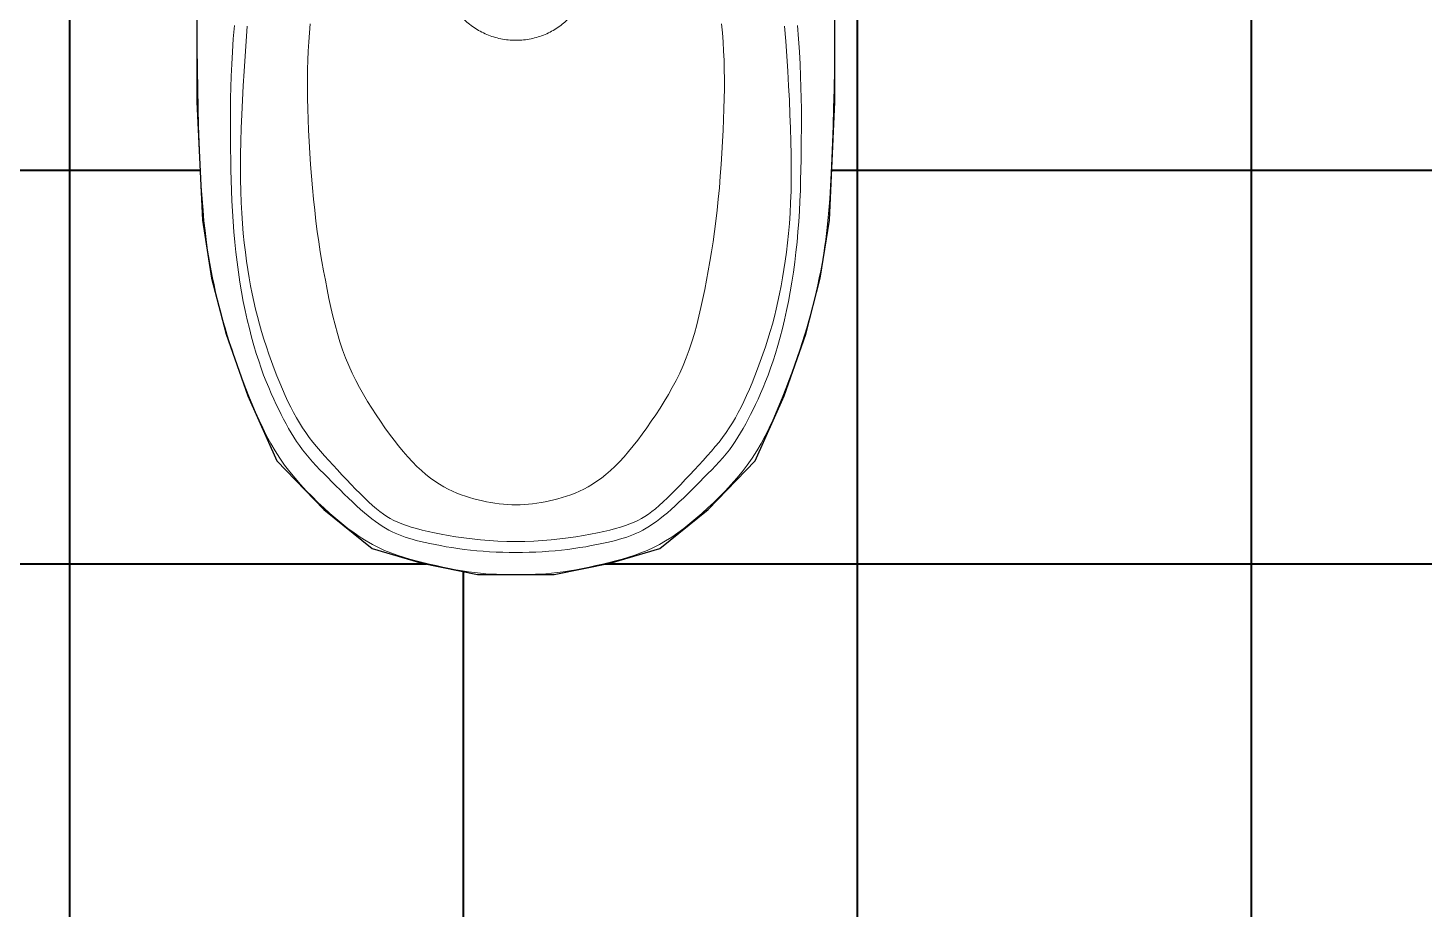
# Model space of a CAD drawing. Header units: millimetres. Extents: x -529782 to -142003, y -492574 to -273331.
# Drawn here: x -437145 to -436436, y -287838 to -287390 of the extents above; entities that cross this region are included whole.
import ezdxf

# ---------------------------------------------------------------- set-up
doc = ezdxf.new("R2010")
doc.units = ezdxf.units.MM
doc.header["$LTSCALE"] = 500
doc.header["$MEASUREMENT"] = 0
doc.linetypes.add('DASHED', pattern=[0.75, 0.5, -0.25])
doc.layers.add('CA.noi that 15', color=15, linetype='CONTINUOUS', lineweight=9)
doc.layers.add('RAT MANH', color=250, linetype='CONTINUOUS', lineweight=40)
doc.layers.add('NTHT', color=5, linetype='CONTINUOUS')

# ---------------------------------------------------------------- blocks, each defined once
blk = doc.blocks.new('XB')
at = {"layer": 'CA.noi that 15'}
for points in [[(-179.8122778121924, -416.0104711539857), (-179.760742083376, -428.0791040274685), (-179.6458405141771, -439.8653471195244), (-179.4746292719069, -451.1785873041474), (-179.2533546610703, -461.8626614537495), (-178.98502353494, -471.8992064344154), (-178.6718328839806, -481.3043091106485), (-178.315979698657, -490.0940563469517), (-177.9196609694341, -498.284535007828), (-177.4850736867775, -505.8918319577806), (-177.0144148411509, -512.9320340613126), (-176.50988142302, -519.4212281829268), (-175.9729947203023, -525.3836363402806), (-175.4025732107275, -530.8760211636481), (-174.7967596694789, -535.9632804364571), (-174.1536968717392, -540.7103119421361), (-173.471527592691, -545.1820134641127), (-172.7483946075167, -549.4432827858154), (-171.9824406913999, -553.5590176906721), (-171.1718086195233, -557.5941159621113), (-170.3145924191049, -561.6039833121226), (-169.4086911255076, -565.6060571669443), (-168.4519550261293, -569.608282881376), (-167.4422344083678, -573.6186058102182), (-166.3773795596212, -577.6449713082707), (-165.2552407672879, -581.6953247303331), (-164.0736683187656, -585.7776114312057), (-162.8305125014526, -589.8997767656886), (-161.5239818839364, -594.0681097527197), (-160.1537181595618, -598.2822740677902), (-158.7197213028621, -602.5402770505295), (-157.2219912883729, -606.8401260405665), (-155.6605280906274, -611.1798283775308), (-154.0353316841597, -615.5573914010517), (-152.3464020435044, -619.9708224507583), (-150.5937391431949, -624.4181288662801), (-148.7753513010953, -628.8939968720954), (-146.8812802083817, -633.3798282320818), (-144.8995758995607, -637.8537035949657), (-142.8182884091379, -642.2937036094736), (-140.6254677716192, -646.6779089243321), (-138.3091640215112, -650.984400188268), (-135.8574271933189, -655.1912580500075), (-133.2583073215487, -659.2765631582772), (-130.5048978783552, -663.223239712564), (-127.6104660864867, -667.0335861153935), (-124.5933226063403, -670.7147443200515), (-121.4717780983128, -674.2738562798238), (-118.2641432228015, -677.7180639479961), (-114.9887286402031, -681.0545092778541), (-111.6638450109144, -684.2903342226839), (-108.3078029953335, -687.4326807357709), (-104.9359131091373, -690.4847781852043), (-101.5514852891311, -693.434205598287), (-98.15482932739951, -696.2646294171252), (-94.74625501602941, -698.959716083825), (-91.32607214710515, -701.5031320404926), (-87.89459051271297, -703.878543729234), (-84.45211990493863, -706.0696175921555), (-80.9989701158679, -708.0600200713632), (-77.53448409257226, -709.8401268272021), (-74.05413740207132, -711.4271503929733), (-70.55243876637178, -712.8450125202169), (-67.02389690747941, -714.1176349604723), (-63.46302054740045, -715.2689394652796), (-59.86431840814066, -716.3228477861787), (-56.22229921170629, -717.3032816747093), (-52.53147168010355, -718.2341628824117), (-48.7915933020272, -719.1338467552746), (-45.02341663292509, -719.998423017083), (-41.25294299493362, -720.8184149860715), (-37.50617371018961, -721.5843459804744), (-33.809110100829, -722.2867393185259), (-30.18775348898907, -722.9161183184601), (-26.66810519680575, -723.4630062985116), (-23.27616654641542, -723.9179265769146), (-20.03040299451732, -724.2750953435188), (-16.91913653605752, -724.5435002746356), (-13.92315330054498, -724.7358219181917), (-11.02323941748864, -724.8647408221141), (-8.200181016396982, -724.9429375343291), (-5.434764226779407, -724.9830926027639), (-2.707775178143947, -724.9978865753451), (0, -724.9999999999998), (2.707775178144402, -724.9978865753453), (5.434764226779407, -724.9830926027639), (8.200181016397437, -724.9429375343293), (11.02323941748909, -724.8647408221141), (13.92315330054544, -724.735821918192), (16.91913653605798, -724.5435002746358), (20.03040299451732, -724.2750953435191), (23.27616654641542, -723.9179265769146), (26.66810519680575, -723.4630062985118), (30.18775348898862, -722.9161183184601), (33.809110100829, -722.2867393185259), (37.50617371018916, -721.5843459804744), (41.25294299493316, -720.8184149860717), (45.02341663292418, -719.9984230170833), (48.79159330202629, -719.1338467552746), (52.53147168010264, -718.2341628824117), (56.22229921170538, -717.3032816747095), (59.8643184081393, -716.3228477861787), (63.46302054739908, -715.2689394652796), (67.02389690747805, -714.1176349604723), (70.55243876637087, -712.8450125202169), (74.05413740207041, -711.4271503929735), (77.53448409257089, -709.8401268272023), (80.99897011586654, -708.0600200713632), (84.45211990493772, -706.0696175921555), (87.89459051271206, -703.878543729234), (91.32607214710424, -701.5031320404926), (94.7462550160285, -698.959716083825), (98.15482932739906, -696.2646294171252), (101.5514852891301, -693.434205598287), (104.9359131091369, -690.4847781852043), (108.3078029953326, -687.4326807357709), (111.6638450109144, -684.2903342226839), (114.9887286402027, -681.0545092778541), (118.2641432228011, -677.7180639479961), (121.4717780983124, -674.2738562798238), (124.5933226063398, -670.7147443200515), (127.6104660864862, -667.0335861153935), (130.5048978783548, -663.223239712564), (133.2583073215483, -659.2765631582772), (135.8574271933185, -655.1912580500073), (138.3091640215102, -650.9844001882677), (140.6254677716188, -646.6779089243321), (142.818288409137, -642.2937036094734), (144.8995758995597, -637.8537035949655), (146.8812802083812, -633.3798282320818), (148.7753513010944, -628.8939968720954), (150.5937391431944, -624.4181288662801), (152.3464020435035, -619.9708224507583), (154.0353316841588, -615.5573914010517), (155.6605280906265, -611.1798283775311), (157.221991288372, -606.8401260405667), (158.7197213028617, -602.5402770505295), (160.1537181595609, -598.2822740677905), (161.5239818839359, -594.0681097527199), (162.8305125014522, -589.8997767656886), (164.0736683187652, -585.7776114312057), (165.2552407672874, -581.6953247303331), (166.3773795596207, -577.6449713082707), (167.4422344083673, -573.6186058102182), (168.4519550261289, -569.608282881376), (169.4086911255076, -565.6060571669443), (170.3145924191049, -561.6039833121226), (171.1718086195233, -557.5941159621113), (171.9824406914004, -553.5590176906721), (172.7483946075172, -549.4432827858154), (173.471527592691, -545.1820134641127), (174.1536968717392, -540.7103119421361), (174.7967596694793, -535.9632804364571), (175.402573210728, -530.8760211636481), (175.9729947203023, -525.3836363402806), (176.50988142302, -519.4212281829268), (177.0144148411509, -512.9320340613126), (177.4850736867775, -505.8918319577806), (177.9196609694341, -498.284535007828), (178.315979698657, -490.0940563469517), (178.6718328839806, -481.3043091106485), (178.98502353494, -471.8992064344154), (179.2533546610703, -461.8626614537495), (179.4746292719069, -451.1785873041474), (179.6458405141771, -439.8653471195246), (179.7607420833765, -428.0791040274687), (179.8122778121929, -416.0104711539857)], [(151.5798842161084, -415.5769590086052), (152.2162909421872, -424.0083913262083), (152.8061749187514, -432.4720479810617), (153.3459574805961, -440.8998998787536), (153.832059962519, -449.2239179248729), (154.2606054772145, -457.3853225913444), (154.6265242489771, -465.3623326154354), (154.9244482800013, -473.1424163007489), (155.1490095724812, -480.7130419508883), (155.2948401286108, -488.0616778694566), (155.3565719505837, -495.1757923600574), (155.3288370405944, -502.0428537262935), (155.2062674008371, -508.6503302717686), (154.9855825903301, -514.9901659063567), (154.6718523953896, -521.0722069650171), (154.2722341591571, -526.9107753889805), (153.7938852247726, -532.5201931194774), (153.2439629353771, -537.914782097738), (152.6296246341121, -543.1088642649929), (151.9580276641182, -548.1167615624724), (151.2363293685357, -552.9527959314073), (150.4695995294369, -557.6327811720967), (149.6545576846192, -562.1784985211145), (148.7858358108101, -566.6132210741032), (147.8580658847386, -570.9602219267051), (146.8658798831325, -575.2427741745635), (145.8039097827195, -579.4841509133203), (144.6667875602288, -583.7076252386182), (143.4491451923882, -587.9364702461), (142.14859688754, -592.185604584583), (140.7746857804827, -596.4365291155821), (139.3399372376289, -600.6623902537879), (137.8568766253911, -604.83633441389), (136.3380293101818, -608.9315080105785), (134.7959206584142, -612.9210574585436), (133.243076036501, -616.7781291724755), (131.6920208108536, -620.4758695670637), (130.150807003648, -623.9948843843138), (128.609593260107, -627.3456166754909), (127.0540648812162, -630.5459688191759), (125.4699071679606, -633.6138431939492), (123.8428054213259, -636.5671421783916), (122.1584449422976, -639.4237681510833), (120.4025110318607, -642.2016234906055), (118.5606889910014, -644.918610575538), (116.6219445722963, -647.5914382995322), (114.5883653346928, -650.2320416165198), (112.4653192887295, -652.8511619955034), (110.2581744449449, -655.4595409054846), (107.9722988138783, -658.0679198154658), (105.6130604060686, -660.6870401944491), (103.1858272320546, -663.3276435114367), (100.6959673023744, -666.0004712354312), (98.15212907703835, -668.7088054935864), (95.57608281393459, -671.4260910456667), (92.99287922042322, -674.1183133095876), (90.42756900386348, -676.7514577032659), (87.90520287161416, -679.2915096446177), (85.45083153103542, -681.7044545515587), (83.08950568948603, -683.9562778420052), (80.84627605432615, -686.0129649338735), (78.7347718262854, -687.8504008157729), (76.7229361795803, -689.4840687590852), (74.76729078179687, -690.9393516058847), (72.82435730052293, -692.2416321982466), (70.85065740334448, -693.4162933782457), (68.80271275784935, -694.4887179879563), (66.63704503162353, -695.4842888694538), (64.31017589225439, -696.4283888648126), (61.78537111185005, -697.3421134037944), (59.05287288060526, -698.2294082669064), (56.10966749323416, -699.0899318223428), (52.95274124445314, -699.923342438298), (49.5790804289777, -700.7292984829662), (45.98567134152245, -701.5074583245412), (42.16950027680332, -702.2574803312175), (38.12755352953536, -702.979022871189), (33.86208612422843, -703.6693188547154), (29.3964280045675, -704.3158993603165), (24.75917784403191, -704.903870008578), (19.97893431610009, -705.4183364200853), (15.0842960942523, -705.8444042154238), (10.10386185196649, -706.1671790151788), (5.066230262722911, -706.371766439936), (0, -706.4432721102805), (-5.066230262722911, -706.3717664399362), (-10.10386185196694, -706.167179015179), (-15.0842960942523, -705.844404215424), (-19.97893431610055, -705.4183364200856), (-24.75917784403191, -704.9038700085782), (-29.3964280045675, -704.3158993603167), (-33.86208612422888, -703.6693188547156), (-38.12755352953536, -702.979022871189), (-42.16950027680332, -702.2574803312175), (-45.98567134152245, -701.5074583245412), (-49.5790804289777, -700.729298482966), (-52.95274124445359, -699.923342438298), (-56.10966749323461, -699.0899318223428), (-59.05287288060572, -698.2294082669064), (-61.78537111185051, -697.3421134037942), (-64.3101758922553, -696.4283888648126), (-66.63704503162444, -695.4842888694538), (-68.80271275785026, -694.4887179879563), (-70.8506574033454, -693.4162933782457), (-72.82435730052384, -692.2416321982466), (-74.76729078179778, -690.9393516058847), (-76.72293617958121, -689.4840687590852), (-78.73477182628676, -687.8504008157729), (-80.84627605432661, -686.0129649338735), (-83.08950568948694, -683.9562778420052), (-85.45083153103633, -681.7044545515585), (-87.90520287161507, -679.2915096446175), (-90.42756900386439, -676.7514577032659), (-92.99287922042413, -674.1183133095876), (-95.5760828139355, -671.4260910456665), (-98.15212907703881, -668.7088054935864), (-100.6959673023753, -666.0004712354312), (-103.1858272320546, -663.3276435114369), (-105.6130604060691, -660.6870401944493), (-107.9722988138788, -658.0679198154658), (-110.2581744449449, -655.4595409054846), (-112.4653192887295, -652.8511619955034), (-114.5883653346928, -650.2320416165201), (-116.6219445722963, -647.5914382995325), (-118.5606889910014, -644.918610575538), (-120.4025110318612, -642.2016234906052), (-122.1584449422976, -639.4237681510833), (-123.8428054213264, -636.5671421783916), (-125.4699071679611, -633.6138431939492), (-127.0540648812166, -630.5459688191759), (-128.6095932601074, -627.3456166754909), (-130.1508070036484, -623.9948843843138), (-131.6920208108545, -620.4758695670637), (-133.2430760365014, -616.7781291724755), (-134.7959206584151, -612.9210574585438), (-136.3380293101827, -608.9315080105787), (-137.8568766253916, -604.83633441389), (-139.3399372376293, -600.6623902537879), (-140.7746857804832, -596.4365291155823), (-142.1485968875409, -592.185604584583), (-143.4491451923891, -587.9364702461), (-144.6667875602297, -583.7076252386182), (-145.8039097827204, -579.4841509133203), (-146.8658798831329, -575.2427741745635), (-147.8580658847395, -570.9602219267051), (-148.785835810811, -566.6132210741032), (-149.6545576846197, -562.1784985211145), (-150.4695995294378, -557.6327811720967), (-151.2363293685362, -552.9527959314073), (-151.9580276641186, -548.1167615624722), (-152.629624634113, -543.1088642649927), (-153.243962935378, -537.9147820977378), (-153.793885224773, -532.5201931194772), (-154.2722341591575, -526.9107753889803), (-154.6718523953905, -521.0722069650169), (-154.9855825903305, -514.9901659063564), (-155.206267400838, -508.6503302717686), (-155.3288370405953, -502.0428537262937), (-155.3565719505846, -495.1757923600576), (-155.2948401286117, -488.0616778694568), (-155.1490095724821, -480.7130419508885), (-154.9244482800023, -473.1424163007491), (-154.6265242489781, -465.3623326154357), (-154.260605477215, -457.3853225913447), (-153.8320599625199, -449.2239179248729), (-153.3459574805975, -440.8998998787533), (-152.8061749187523, -432.4720479810615), (-152.2162909421882, -424.0083913262081), (-151.5798842161098, -415.5769590086052)], [(-158.8157308020782, -415.1580258479476), (-159.4202433655, -422.7894840374163), (-159.9248248710537, -430.1336711041865), (-160.32103043487, -437.11032013521), (-160.617304940818, -443.7461867836707), (-160.8263157147003, -450.0947823443112), (-160.96073008232, -456.2096181118736), (-161.033215369479, -462.1442053811002), (-161.056438901981, -467.9520554467333), (-161.0430680056279, -473.6866796035154), (-161.005770006223, -479.4015891461886), (-160.9536935258352, -485.1404380246559), (-160.8819123715971, -490.9074508094643), (-160.7819816469068, -496.6969947263208), (-160.6454564551632, -502.5034370009332), (-160.4638918997648, -508.3211448590089), (-160.2288430841099, -514.144485526255), (-159.9318651115977, -519.9678262283796), (-159.5645130856265, -525.7855341910897), (-159.1197495944834, -531.5908031490817), (-158.5961671660125, -537.3721328730078), (-157.993765812947, -543.116849642508), (-157.3125455480199, -548.8122797372234), (-156.5525063839636, -554.4457494367946), (-155.7136483335112, -560.0045850208619), (-154.7959714093963, -565.4761127690665), (-153.7994756243502, -570.8476589610489), (-152.7255684696306, -576.1063151753406), (-151.581287350582, -581.2382341860389), (-150.3750771510731, -586.229334066132), (-149.1153827549729, -591.0655328886078), (-147.8106490461491, -595.7327487264549), (-146.4693209084712, -600.2168996526614), (-145.099843225807, -604.5039037402153), (-143.7106608820254, -608.5796790621046), (-142.3092804377352, -612.4355417615955), (-140.8994551605083, -616.0844002630622), (-139.4839999946566, -619.5445610611566), (-138.0657298844931, -622.8343306505305), (-136.647459774329, -625.9720155258358), (-135.2320046084774, -628.9759221817246), (-133.8221793312505, -631.8643571128487), (-132.4207988869603, -634.65562681386), (-131.0278632628738, -637.3659254926833), (-129.6321126180778, -640.0029982103385), (-128.219472154613, -642.5724777411176), (-126.7758670745202, -645.0799968593135), (-125.287222579841, -647.5311883392185), (-123.7394638726169, -649.9316849551251), (-122.1185161548879, -652.287119481326), (-120.4103046286959, -654.6031246921139), (-118.6045077785084, -656.8858027581853), (-116.7058172184998, -659.1431334358554), (-114.7226778452723, -661.3835658778432), (-112.6635345554268, -663.6155492368684), (-110.5368322455652, -665.8475326656499), (-108.3510158122886, -668.0879653169068), (-106.1145301521983, -670.3452963433588), (-103.8358201618958, -672.6279748977247), (-101.524034474061, -674.9392867577426), (-99.19113666568501, -677.2618642012237), (-96.84979404983869, -679.573176130998), (-94.51267393959051, -681.8506914498951), (-92.1924436480117, -684.0718790607452), (-89.90177048817122, -686.2142078663778), (-87.65332177313894, -688.255146769623), (-85.45976481598518, -690.1721646733104), (-83.33071738979743, -691.9476591628625), (-81.26359910773408, -693.5837425540708), (-79.25278004297252, -695.0874558453195), (-77.29263026868921, -696.4658400349924), (-75.37751985806017, -697.725936121474), (-73.50181888426323, -698.8747851031483), (-71.65989742047441, -699.9194279783992), (-69.84612553987017, -700.8669057456109), (-68.05131443314622, -701.7252539022481), (-66.25203976107105, -702.5064859420986), (-64.4213183019333, -703.2236098580311), (-62.53216683401934, -703.8896336429139), (-60.5576021356178, -704.5175652896155), (-58.47064098501596, -705.1204127910046), (-56.2443001605011, -705.7111841399494), (-53.85159644036139, -706.3028873293185), (-51.2728408186108, -706.9049700800333), (-48.51752115217323, -707.5126390252271), (-45.60241951369881, -708.1175405260851), (-42.5443179758372, -708.7113209437937), (-39.35999861123992, -709.2856266395383), (-36.06624349255617, -709.8321039745049), (-32.67983469243654, -710.3423993098793), (-29.21755428353163, -710.8081590068475), (-25.69461835838592, -711.22233006893), (-22.1199790891219, -711.5830620689878), (-18.50102266775639, -711.8898052222169), (-14.84513528630623, -712.1420097438136), (-11.15970313678918, -712.3391258489735), (-7.452112411220696, -712.4806037528926), (-3.729749301618995, -712.5658936707671), (0, -712.5944458177928), (3.729749301618995, -712.5658936707671), (7.452112411220696, -712.4806037528926), (11.15970313678872, -712.3391258489735), (14.84513528630623, -712.1420097438136), (18.50102266775593, -711.8898052222169), (22.11997908912144, -711.5830620689878), (25.69461835838547, -711.22233006893), (29.21755428353072, -710.8081590068475), (32.67983469243563, -710.3423993098795), (36.06624349255526, -709.8321039745051), (39.35999861123901, -709.2856266395386), (42.54431797583675, -708.7113209437939), (45.6024195136979, -708.1175405260853), (48.51752115217278, -707.5126390252271), (51.27284081861035, -706.9049700800335), (53.85159644036094, -706.3028873293185), (56.24430016050064, -705.7111841399492), (58.47064098501551, -705.1204127910044), (60.55760213561734, -704.5175652896155), (62.53216683401934, -703.8896336429139), (64.42131830193284, -703.2236098580311), (66.25203976107059, -702.5064859420986), (68.05131443314576, -701.7252539022481), (69.84612553986926, -700.8669057456109), (71.6598974204735, -699.9194279783992), (73.50181888426232, -698.8747851031483), (75.37751985805971, -697.7259361214742), (77.2926302686883, -696.4658400349927), (79.25278004297161, -695.0874558453195), (81.26359910773363, -693.5837425540708), (83.33071738979652, -691.9476591628625), (85.45976481598473, -690.1721646733104), (87.65332177313849, -688.2551467696228), (89.90177048817031, -686.2142078663778), (92.1924436480108, -684.071879060745), (94.51267393959006, -681.8506914498951), (96.84979404983778, -679.5731761309978), (99.19113666568455, -677.2618642012237), (101.52403447406, -674.9392867577424), (103.8358201618953, -672.6279748977247), (106.1145301521974, -670.3452963433585), (108.3510158122876, -668.0879653169065), (110.5368322455643, -665.8475326656496), (112.6635345554259, -663.6155492368682), (114.7226778452714, -661.3835658778432), (116.7058172184989, -659.1431334358554), (118.604507778507, -656.8858027581853), (120.4103046286946, -654.6031246921139), (122.1185161548865, -652.287119481326), (123.7394638726155, -649.9316849551253), (125.2872225798401, -647.5311883392185), (126.7758670745193, -645.0799968593135), (128.2194721546116, -642.5724777411178), (129.6321126180765, -640.0029982103385), (131.0278632628729, -637.3659254926836), (132.4207988869589, -634.65562681386), (133.8221793312491, -631.8643571128487), (135.2320046084765, -628.9759221817249), (136.6474597743281, -625.972015525836), (138.0657298844917, -622.8343306505305), (139.4839999946557, -619.5445610611566), (140.8994551605074, -616.0844002630622), (142.3092804377343, -612.4355417615957), (143.710660882025, -608.5796790621046), (145.0998432258066, -604.503903740215), (146.4693209084708, -600.2168996526611), (147.8106490461491, -595.7327487264547), (149.1153827549724, -591.0655328886075), (150.3750771510731, -586.2293340661317), (151.5812873505815, -581.2382341860387), (152.7255684696302, -576.1063151753403), (153.7994756243497, -570.8476589610489), (154.795971409395, -565.4761127690665), (155.7136483335103, -560.0045850208621), (156.5525063839623, -554.4457494367946), (157.3125455480185, -548.8122797372234), (157.9937658129456, -543.1168496425082), (158.5961671660111, -537.3721328730078), (159.1197495944821, -531.5908031490819), (159.5645130856251, -525.7855341910897), (159.9318651115968, -519.9678262283794), (160.228843084109, -514.1444855262548), (160.4638918997639, -508.3211448590087), (160.6454564551623, -502.503437000933), (160.7819816469059, -496.6969947263206), (160.8819123715962, -490.9074508094641), (160.9536935258348, -485.1404380246556), (161.0057700062225, -479.4015891461886), (161.043068005627, -473.6866796035156), (161.0564389019801, -467.9520554467335), (161.0332153694781, -462.1442053811004), (160.9607300823191, -456.2096181118739), (160.8263157146998, -450.0947823443114), (160.6173049408171, -443.746186783671), (160.3210304348695, -437.11032013521), (159.9248248710533, -430.1336711041865), (159.4202433654996, -422.7894840374161), (158.8157308020777, -415.1580258479471)]]:
    blk.add_lwpolyline(points, dxfattribs=at)
at = {"layer": 'CA.noi that 15', "linetype": 'DASHED'}
blk.add_lwpolyline([(116.0222160216481, -414.1805754324973), (116.4946003888185, -419.3218457520989), (116.8810966892306, -424.475647750658), (117.1823013692074, -429.6363123340673), (117.401196660363, -434.8256207476202), (117.5413612406337, -440.0722168214606), (117.6063737879572, -445.4047443857319), (117.5998129802697, -450.8518472705778), (117.525257495508, -456.4421693061422), (117.3862860116096, -462.2043543225686), (117.186477206511, -468.1670461500007), (116.928813307582, -474.3451634488817), (116.613890739924, -480.6987242008529), (116.2417094780708, -487.1740212178554), (115.8122694965568, -493.7173473118303), (115.3255707699163, -500.2749952947181), (114.781613272683, -506.7932579784601), (114.1803969793918, -513.2184281749974), (113.5219218645761, -519.4967986962708), (112.8067843554595, -525.5865972878073), (112.037966690023, -531.4937914294799), (111.2190475589359, -537.2362835347469), (110.3536056528678, -542.8319760170673), (109.4452196624893, -548.2987712898998), (108.4974682784696, -553.6545717667032), (107.5139301914787, -558.9172798609363), (106.4981840921864, -564.1047979860577), (105.4508264417705, -569.2305529492553), (104.3605247834412, -574.2900691326315), (103.2129644309171, -579.2743953120182), (101.9938306979161, -584.1745802632465), (100.6888088981573, -588.981672762148), (99.28358434535812, -593.6867215845546), (97.76384235323712, -598.2807755062975), (96.11526823551321, -602.7548833032081), (94.3280206458976, -607.1033758637402), (92.41015159807694, -611.3337125268347), (90.37418644573063, -615.4566347440546), (88.23265054253852, -619.4828839669633), (85.99806924218001, -623.4232016471235), (83.68296789833494, -627.2883292360987), (81.29987186468315, -631.0890081854518), (78.86130649490406, -634.8359799467455), (76.37890247213227, -638.5346152486686), (73.86071179732107, -642.1688019284086), (71.31389180087854, -645.7170571002785), (68.74559981321181, -649.1578978785913), (66.16299316472941, -652.4698413776598), (63.57322918583941, -655.6314047117969), (60.98346520694895, -658.6211049953158), (58.40085855846701, -661.4174593425289), (55.83137368239932, -664.0040572164858), (53.2762034671473, -666.3847774751796), (50.73534791271095, -668.5685713253397), (48.20880701909073, -670.5643899736951), (45.69658078628572, -672.3811846269759), (43.1986692142973, -674.0279064919109), (40.71507230312409, -675.5135067752299), (38.24579005276655, -676.8469366836619), (35.79064948855012, -678.0377441693079), (33.34878573709739, -679.0978641657541), (30.9191609503564, -680.0398283519582), (28.50073728027473, -680.8761684068779), (26.09247687880134, -681.619416009471), (23.69334189788333, -682.282102838695), (21.3022944894692, -682.8767605735077), (18.918296805507, -683.4159208928668), (16.54035872519444, -683.90913174306), (14.16768103673166, -684.3540061396952), (11.79951225556852, -684.7451733657103), (9.43510089715528, -685.0772627040437), (7.073695476941339, -685.3449034376331), (4.714544510377891, -685.5427248494166), (2.356896512913863, -685.6653562223321), (0, -685.7074268393178), (-2.356896512913863, -685.6653562223321), (-4.714544510377891, -685.5427248494166), (-7.073695476941339, -685.3449034376331), (-9.435100897154825, -685.0772627040437), (-11.79951225556852, -684.7451733657103), (-14.16768103673166, -684.354006139695), (-16.54035872519444, -683.9091317430598), (-18.918296805507, -683.4159208928668), (-21.30229448946966, -682.8767605735077), (-23.69334189788378, -682.282102838695), (-26.09247687880179, -681.619416009471), (-28.50073728027564, -680.8761684068779), (-30.91916095035685, -680.0398283519582), (-33.34878573709784, -679.0978641657541), (-35.79064948855103, -678.0377441693079), (-38.24579005276746, -676.8469366836619), (-40.71507230312454, -675.5135067752299), (-43.1986692142973, -674.0279064919112), (-45.69658078628618, -672.3811846269762), (-48.20880701909073, -670.5643899736954), (-50.7353479127114, -668.5685713253397), (-53.2762034671473, -666.3847774751798), (-55.83137368239932, -664.004057216486), (-58.40085855846746, -661.4174593425289), (-60.98346520694986, -658.6211049953156), (-63.57322918584032, -655.6314047117969), (-66.16299316473032, -652.4698413776596), (-68.74559981321272, -649.1578978785913), (-71.31389180087945, -645.7170571002785), (-73.86071179732198, -642.1688019284086), (-76.37890247213318, -638.5346152486686), (-78.86130649490451, -634.8359799467455), (-81.29987186468361, -631.0890081854516), (-83.68296789833539, -627.2883292360987), (-85.99806924218001, -623.4232016471235), (-88.23265054253852, -619.4828839669631), (-90.37418644573063, -615.4566347440546), (-92.41015159807694, -611.3337125268345), (-94.3280206458976, -607.10337586374), (-96.11526823551321, -602.7548833032081), (-97.76384235323712, -598.2807755062975), (-99.28358434535812, -593.6867215845548), (-100.6888088981573, -588.9816727621483), (-101.9938306979161, -584.1745802632465), (-103.2129644309171, -579.2743953120182), (-104.3605247834412, -574.2900691326317), (-105.4508264417705, -569.2305529492553), (-106.4981840921864, -564.1047979860577), (-107.5139301914787, -558.9172798609361), (-108.49746827847, -553.6545717667032), (-109.4452196624898, -548.2987712898996), (-110.3536056528683, -542.8319760170673), (-111.2190475589364, -537.2362835347467), (-112.0379666900235, -531.4937914294799), (-112.8067843554604, -525.5865972878073), (-113.5219218645766, -519.4967986962708), (-114.1803969793923, -513.2184281749974), (-114.7816132726839, -506.7932579784601), (-115.3255707699168, -500.2749952947181), (-115.8122694965573, -493.7173473118303), (-116.2417094780712, -487.1740212178554), (-116.613890739924, -480.6987242008529), (-116.9288133075825, -474.3451634488817), (-117.1864772065114, -468.1670461500007), (-117.3862860116101, -462.2043543225686), (-117.5252574955084, -456.4421693061424), (-117.5998129802701, -450.851847270578), (-117.6063737879576, -445.4047443857321), (-117.5413612406342, -440.0722168214606), (-117.4011966603634, -434.8256207476204), (-117.1823013692078, -429.6363123340675), (-116.8810966892306, -424.475647750658), (-116.4946003888181, -419.3218457520989), (-116.0222160216476, -414.1805754324978)], dxfattribs=at)
blk.add_lwpolyline([(0, -423.546924966513, 1), (0, -339.0331935869726, 1)], format="xyb", close=True, dxfattribs=at)

msp = doc.modelspace()

# ---------------------------------------------------------------- hatches: boundary and pattern name
at = {"layer": 'RAT MANH'}
h = msp.add_hatch(dxfattribs=at)
h.set_pattern_fill('_USER', color=256, scale=200, angle=270, style=0, double=1, pattern_type=0)
h.set_pattern_definition([(270, (-145523.5924993914, 30737.63610605383), (200, -3.673940397442059e-14), []), (0, (-145523.5924993914, 30737.63610605383), (0, 200), [])])
h.paths.add_polyline_path([(-436428.281495709, -287787.5207308839), (-436428.281495709, -287367.5207308843), (-435843.5340209616, -287367.5207308843), (-436038.865719617, -286980.7639675467), (-436195.2967882006, -287059.7695577404), (-436068.281495709, -286922.5207308843), (-436068.281495709, -286849.4210416503), (-436097.6972718011, -286864.277494222), (-436318.281495709, -286427.5207308844), (-437368.2814957089, -286427.5207308845), (-437368.2814957089, -289027.5207308844), (-437118.4795062902, -289027.5207308844, -0.007159515531317983), (-437161.6795063373, -288844.3799355431, -0.09511499019545783), (-437160.5801728148, -288778.5446646145, -0.06579158468115663), (-437145.4172586573, -288735.3709708754, -0.2300763948304888), (-436915.9795062902, -288631.5207308843, -0.230076394830489), (-436686.5417539231, -288735.3709708754, -0.06757322257719921), (-436671.1292778981, -288779.7582760552, -0.09332549331439043), (-436670.2795062839, -288844.3799357758, -0.007159515522987384), (-436713.479506285, -289027.5207308845), (-436428.281495709, -289027.5207308845), (-436428.281495709, -288697.5207308845), (-436428.281495709, -288647.5207308845), (-436428.281495709, -287837.5207308839)])
h.paths.add_polyline_path([(-436799.3042349222, -287634.6309906757), (-436823.9059765458, -287654.450013324), (-436849.104994988, -287661.7695513356), (-436877.4316711483, -287667.6127478203), (-436896.9045957865, -287667.6127478203), (-436916.3775204246, -287667.6127478204), (-436944.7041965849, -287661.7695513357), (-436969.9032150271, -287654.4500133241), (-436994.5049566506, -287634.6309906758), (-437018.366669263, -287609.8389868683), (-437033.0508005522, -287576.7829898281), (-437044.0638946193, -287545.5634366211), (-437051.4059631978, -287517.0985451463), (-437056.0675938549, -287487.7270959123), (-437058.9045957865, -287427.5441903143), (-437058.9045957867, -287329.1370011918), (-437052.8161119572, -287280.3400570055), (-437047.9388803105, -287249.4353195278), (-437045.5002644867, -287235.6127478203), (-437084.9104883213, -287235.6127478204), (-437110.4678716813, -287219.7679952605), (-437123.2465574936, -287200.5902722446), (-437129.6359062674, -287172.8891158843), (-437133.1545957867, -287125.3627478202), (-437129.6359062674, -287077.8363797562), (-437123.2465574937, -287050.1352233961), (-437110.4678716811, -287030.9575003802), (-437084.9104883211, -287015.1127478203), (-436896.9045957865, -287015.1127478203), (-436708.898703252, -287015.1127478203), (-436683.3413198922, -287030.9575003804), (-436670.5626340796, -287050.1352233961), (-436664.1732853057, -287077.8363797565), (-436660.6545957867, -287125.3627478204), (-436664.1732853057, -287172.8891158841), (-436670.5626340795, -287200.5902722445), (-436683.3413198921, -287219.7679952605), (-436708.898703252, -287235.6127478203), (-436748.3089270864, -287235.6127478203), (-436745.8703112626, -287249.4353195282), (-436740.9930796162, -287280.3400570045), (-436734.9045957867, -287329.1370011917), (-436734.9045957865, -287427.5441903154), (-436737.7415977182, -287487.7270959124), (-436742.4032283755, -287517.0985451465), (-436749.7452969538, -287545.5634366202), (-436760.7583910206, -287576.7829898279), (-436775.4425223099, -287609.8389868683)], flags=16)
h.paths.add_polyline_path([(-436904.7955715407, -287667.5812577255), (-436912.3353476397, -287667.2460685751), (-436919.2848115686, -287666.4813389759), (-436925.5984205603, -287665.500321391), (-436932.2612672141, -287664.2344683796), (-436939.0595909327, -287662.7559881171), (-436946.1532881895, -287661.0494927788), (-436952.6055346465, -287659.3125439208), (-436958.9481770151, -287657.2618372987), (-436965.2162680583, -287654.7238436491), (-436971.3258469678, -287651.5846470649), (-436977.4912203575, -287647.6604919941), (-436983.6346149952, -287643.0919620228), (-436989.728903044, -287638.0136090043), (-436996.0188481069, -287632.3202068073), (-437002.0106169787, -287626.4889304861), (-437007.7632988568, -287620.3119708856), (-437013.1821695958, -287613.7005118646), (-437018.0300274512, -287606.751699009), (-437022.4134023916, -287599.230404262), (-437026.3426191257, -287591.374543827), (-437029.8762005992, -287583.397166462), (-437033.2260349799, -287575.1517216849), (-437036.2910139249, -287567.1424636813), (-437039.102328507, -287559.3291072883), (-437041.6841841427, -287551.6627383247), (-437044.0401653627, -287544.1462560387), (-437046.1657675783, -287536.8023833346), (-437048.0806192217, -287529.5620607685), (-437049.8010287036, -287522.3652307661), (-437051.3741900283, -287515.0063308376), (-437052.7429063857, -287507.6517451822), (-437053.961941737, -287499.6608220974), (-437055.0468843424, -287490.5501239187), (-437056.0105751774, -287479.8478322267), (-437056.641162088, -287470.4153965326), (-437057.0322906421, -287463.5688292788), (-437057.3889774986, -287456.1973984816), (-437057.7092453652, -287448.2866259766), (-437057.9911169513, -287439.8220335643), (-437058.2326149647, -287430.7891430957), (-437058.4317621145, -287421.1734763485), (-437058.5858522326, -287410.9915601859), (-437058.6892636448, -287400.3839413988), (-437058.7356458007, -287389.5221718298), (-437058.7186481496, -287378.5778032499), (-437058.6319201412, -287367.7223874948), (-437058.4691112247, -287357.127476379), (-437058.2238708495, -287346.9646217156), (-437057.8898484649, -287337.4053753129), (-437057.4633343418, -287328.5773420732), (-437056.9511820335, -287320.4323392028), (-437056.3628859172, -287312.8782370166), (-437055.7079403665, -287305.8229057981), (-437054.9958397573, -287299.1742158492), (-437054.2360784661, -287292.8400374768), (-437053.4381508663, -287286.7282409759), (-437052.2300372931, -287277.9859363615), (-437050.4704569234, -287266.0212228427), (-437048.6879360399, -287254.5558016713), (-437046.8717705295, -287243.5011644017), (-437046.4143458882, -287240.8702200318), (-437047.3260300807, -287246.2661516905), (-437048.2329198976, -287251.7862091474), (-437049.1326181305, -287257.416058459), (-437050.0227275856, -287263.1413657464), (-437050.9008510686, -287268.9477970996), (-437051.7645913819, -287274.8210186929), (-437052.611551332, -287280.7466966319), (-437053.4381508653, -287286.7282409742), (-437054.2360784659, -287292.8400374815), (-437054.9958397574, -287299.1742158512), (-437055.7079403668, -287305.8229057983), (-437056.3628859171, -287312.8782370157), (-437056.9511820336, -287320.4323392039), (-437057.4633343415, -287328.5773420726), (-437057.889848465, -287337.4053753153), (-437058.2238708495, -287346.9646217171), (-437058.4691112248, -287357.127476381), (-437058.6319201411, -287367.7223874883), (-437058.7186481497, -287378.5778032451), (-437058.7356458007, -287389.5221718288), (-437058.6892636447, -287400.3839414103), (-437058.5858522325, -287410.9915601932), (-437058.4317621146, -287421.1734763508), (-437058.2326149647, -287430.7891430884), (-437057.991116951, -287439.8220335671), (-437057.7092453652, -287448.2866259791), (-437057.388977499, -287456.1973984776), (-437057.0322906426, -287463.5688292786), (-437056.641162088, -287470.4153965381), (-437056.217569127, -287476.7515784281), (-437055.7634890511, -287482.591853139), (-437055.2802910181, -287487.9580204791), (-437054.7669116599, -287492.9011668196), (-437054.2216794727, -287497.479700166), (-437053.6429229551, -287501.752028516), (-437053.0289706033, -287505.7765598863), (-437052.3781509168, -287509.6117022769), (-437051.6887923927, -287513.3158636872), (-437050.9592235294, -287516.9474521314), (-437050.1877289479, -287520.5563327515), (-437049.3724177826, -287524.158199221), (-437048.5113552955, -287527.7602023573), (-437047.6026067376, -287531.3694929957), (-437046.6442373729, -287534.9932219494), (-437045.6343124612, -287538.6385400253), (-437044.5708972574, -287542.312598059), (-437043.4520570227, -287546.0225468553), (-437042.2761794674, -287549.7740465365), (-437041.0429421143, -287553.5667944262), (-437039.7523449436, -287557.3989971065), (-437038.4043879302, -287561.2688611986), (-437036.999071055, -287565.1745932956), (-437035.5363942899, -287569.1144000199), (-437034.0163576111, -287573.0864879689), (-437032.4389610045, -287577.089063736), (-437030.8024119432, -287581.1173449469), (-437029.0977479605, -287585.1545931708), (-437027.3142140841, -287589.1810809947), (-437025.4410553418, -287593.1770810069), (-437023.4675167674, -287597.1228657937), (-437021.3828433931, -287600.9987079291), (-437019.1762802487, -287604.7848800049), (-437016.8370723645, -287608.461654601), (-437014.3590038652, -287612.0136634991), (-437011.7540152525, -287615.4429752631), (-437009.0385861204, -287618.7560176473), (-437006.2291960635, -287621.9592184101), (-437003.3423246754, -287625.05900531), (-437000.3944515525, -287628.0618061061), (-436997.4020562847, -287630.9740485588), (-436994.381618473, -287633.8021604199), (-436991.3469175764, -287636.549048122), (-436988.3009325375, -287639.2035327914), (-436985.2439421734, -287641.7509142305), (-436982.1762252932, -287644.1764922306), (-436979.0980607102, -287646.4655665918), (-436976.0097272413, -287648.6034371107), (-436972.9115036929, -287650.5754035879), (-436969.8036688842, -287652.3667658179), (-436966.6856314615, -287653.9688618983), (-436963.5533194428, -287655.3971831069), (-436960.4017906703, -287656.6732590218), (-436957.2261029966, -287657.8186192185), (-436954.0213142727, -287658.8547932723), (-436950.7824823465, -287659.8033107607), (-436947.5046650682, -287660.6857012618), (-436944.1829202909, -287661.5234943492), (-436940.8170297562, -287662.3332098356), (-436937.4256707492, -287663.11132847), (-436934.0322444724, -287663.8493212425), (-436930.6601521245, -287664.5386591353), (-436927.3327948721, -287665.1708131402), (-436924.0735739223, -287665.7372542391), (-436920.9058904611, -287666.229453421), (-436917.8531456787, -287666.6388816722), (-436914.9319584805, -287666.960333562), (-436912.1318186687, -287667.201898), (-436909.4354337581, -287667.374987479), (-436906.825511263, -287667.4910144926), (-436904.2847586981, -287667.5613915336), (-436901.7958835858, -287667.5975310953), (-436899.3415934388, -287667.6108456706), (-436896.9045957669, -287667.6127477528), (-436894.4675981332, -287667.6108456706), (-436892.0133079809, -287667.5975310953), (-436889.5244328755, -287667.5613915337), (-436886.9836803122, -287667.4910144927), (-436884.373757817, -287667.374987479), (-436881.6773729068, -287667.201898), (-436878.8772330941, -287666.9603335618), (-436875.9560458993, -287666.6388816723), (-436872.9033011124, -287666.2294534214), (-436869.7356176488, -287665.7372542396), (-436866.4763966958, -287665.1708131396), (-436863.149039446, -287664.5386591339), (-436859.7769470946, -287663.8493212409), (-436856.3835208201, -287663.1113284695), (-436852.9921618116, -287662.3332098318), (-436849.6262712796, -287661.5234943469), (-436846.3045265056, -287660.6857012619), (-436843.0267092242, -287659.8033107613), (-436839.7878773003, -287658.8547932729), (-436836.5830885757, -287657.8186192182), (-436833.4074009022, -287656.6732590213), (-436830.2558721304, -287655.3971831073), (-436827.1235601113, -287653.9688618988), (-436824.00552269, -287652.3667658188), (-436820.8976878798, -287650.5754035874), (-436817.7994643329, -287648.6034371108), (-436814.7111308635, -287646.4655665919), (-436811.6329662819, -287644.1764922315), (-436808.5652493999, -287641.7509142297), (-436805.5082590352, -287639.2035327939), (-436802.4622739964, -287636.549048121), (-436799.4275731015, -287633.8021604192), (-436796.4071352867, -287630.9740485562), (-436793.4147400203, -287628.0618061061), (-436790.4668668969, -287625.0590053102), (-436787.5799955096, -287621.9592184096), (-436784.7706054525, -287618.756017646), (-436782.0551763207, -287615.4429752621), (-436779.4501877084, -287612.0136635001), (-436776.9721192099, -287608.4616546017), (-436774.6329113254, -287604.7848800048), (-436772.4263481799, -287600.9987079289), (-436770.3416748061, -287597.1228657933), (-436768.3681362316, -287593.1770810097), (-436766.4949774898, -287589.1810809946), (-436764.7114436124, -287585.1545931689), (-436763.0067796294, -287581.1173449457), (-436761.370230571, -287577.0890637427), (-436759.7928339604, -287573.0864879673), (-436758.2727972869, -287569.1144000272), (-436756.8101205184, -287565.1745932992), (-436755.404803641, -287561.268861198), (-436754.0568466276, -287557.3989971051), (-436752.7662494579, -287553.5667944273), (-436751.5330121056, -287549.7740465426), (-436750.3571345487, -287546.0225468519), (-436749.2382943143, -287542.3125980563), (-436748.1748791111, -287538.6385400229), (-436747.1649541976, -287534.9932219409), (-436746.2065848348, -287531.3694929976), (-436745.2978362777, -287527.7602023615), (-436744.4367737895, -287524.1581992194), (-436743.6214626245, -287520.556332748), (-436742.8499680437, -287516.9474521291), (-436742.1203991801, -287513.3158636904), (-436741.4310406556, -287509.6117022792), (-436740.7802209691, -287505.7765598873), (-436740.1662686187, -287501.7520285189), (-436739.5875121006, -287497.4797001656), (-436739.0422799135, -287492.9011668199), (-436738.5289005548, -287487.9580204798), (-436738.0457025224, -287482.5918531399), (-436737.5916224457, -287476.751578423), (-436737.1680294853, -287470.4153965365), (-436736.7769009304, -287463.5688292792), (-436736.4202140744, -287456.1973984889), (-436736.0999462077, -287448.2866259768), (-436735.8180746215, -287439.8220335664), (-436735.5765766083, -287430.7891430786), (-436735.3774294585, -287421.1734763496), (-436735.2233393404, -287410.9915601859), (-436735.1199279282, -287400.3839413997), (-436735.0735457723, -287389.5221718222), (-436735.0905434233, -287378.5778032445), (-436735.1772714317, -287367.722387491), (-436735.3400803483, -287357.1274763803), (-436735.5853207236, -287346.9646217164), (-436735.9193431077, -287337.4053753144), (-436736.3458572314, -287328.5773420737), (-436736.8580095388, -287320.4323392075), (-436737.446305656, -287312.8782370108), (-436738.1012512061, -287305.8229058003), (-436738.8133518156, -287299.1742158493), (-436739.5731131082, -287292.8400374707), (-436740.3710407077, -287286.7282409758), (-436741.1976402381, -287280.746696652), (-436742.0446001918, -287274.8210187114), (-436742.9083405051, -287268.9477971012), (-436743.7864639866, -287263.1413657418), (-436744.6765734434, -287257.4160584516), (-436745.5762716781, -287251.7862091293), (-436746.9374210557, -287243.5011643289), (-436747.3948456911, -287240.8702199904), (-436746.0263358362, -287248.9699388593), (-436744.2245864906, -287260.2443605926), (-436742.4661051991, -287271.8719974087), (-436741.197640237, -287280.7466966544), (-436740.3710407065, -287286.7282409758), (-436739.5731131081, -287292.8400374748), (-436738.8133518161, -287299.1742158466), (-436738.1012512067, -287305.8229057944), (-436737.4463056566, -287312.8782370083), (-436736.8580095388, -287320.4323392068), (-436736.3458572314, -287328.5773420734), (-436735.9193431078, -287337.4053753171), (-436735.5853207235, -287346.9646217189), (-436735.3400803483, -287357.1274763831), (-436735.1772714317, -287367.7223874912), (-436735.0905434233, -287378.5778032501), (-436735.0735457722, -287389.5221718213), (-436735.1199279281, -287400.3839414088), (-436735.2233393405, -287410.9915601882), (-436735.3774294584, -287421.1734763489), (-436735.5765766085, -287430.7891430912), (-436735.8180746215, -287439.8220335619), (-436736.0999462075, -287448.2866259697), (-436736.4202140745, -287456.1973984904), (-436736.7769009306, -287463.5688292789), (-436737.1680294852, -287470.4153965371), (-436737.7986163954, -287479.8478322268), (-436738.7623072302, -287490.5501239121), (-436739.847249836, -287499.6608221004), (-436741.0662851868, -287507.6517451765), (-436742.4350015462, -287515.0063308482), (-436744.0081628697, -287522.3652307646), (-436745.7285723497, -287529.5620607649), (-436747.6434239933, -287536.8023833295), (-436749.7690262125, -287544.1462560487), (-436752.1250074301, -287551.6627383235), (-436754.7068630649, -287559.3291072855), (-436757.518177647, -287567.1424636803), (-436760.583156597, -287575.1517216968), (-436763.9329909759, -287583.3971664669), (-436767.4665724488, -287591.3745438295), (-436771.3957891808, -287599.2304042607), (-436775.7791641217, -287606.7516990091), (-436780.6270219762, -287613.7005118635), (-436786.0458927163, -287620.3119708864), (-436791.7985745947, -287626.4889304864), (-436797.7903434675, -287632.3202068087), (-436804.0802885339, -287638.0136090084), (-436810.1745765778, -287643.0919620214), (-436816.3179712157, -287647.6604919949), (-436822.4833446053, -287651.5846470645), (-436828.5929235136, -287654.7238436488), (-436834.8610145577, -287657.2618372989), (-436841.2036569287, -287659.3125439213), (-436847.6559033788, -287661.049492777), (-436854.7496006355, -287662.7559881163), (-436861.5479243608, -287664.23446838), (-436868.2107710131, -287665.5003213908), (-436876.0216380929, -287666.7139850767), (-436884.1041607413, -287667.4112538461), (-436890.5407338975, -287667.5895423501), (-436896.9045957976, -287667.6240664338)], flags=16)
h.paths.add_polyline_path([(-436778.6874038548, -287261.3325525015), (-436778.6910396631, -287261.312284723), (-436778.6898502638, -287261.3233429636)], flags=16)
h.paths.add_polyline_path([(-436848.8945499262, -287614.9694962496), (-436855.706540849, -287620.3505682721), (-436862.3808615124, -287624.3429120472), (-436868.9132500393, -287627.1789079942), (-436875.3203936426, -287629.1563079963), (-436882.1420004502, -287630.6990694385), (-436888.5366547393, -287631.7553198201), (-436894.863716119, -287632.2858616262), (-436901.0441647685, -287632.1755405805), (-436907.3876729993, -287631.4565699277), (-436914.025087872, -287630.2120621081), (-436920.6061568861, -287628.575338562), (-436927.0639536843, -287626.3421011869), (-436933.6304124132, -287623.1571966961), (-436940.3601062599, -287618.7207169877), (-436946.0239305131, -287613.8528194212), (-436950.5926303385, -287609.2536916489), (-436955.2426296578, -287603.8855946319), (-436959.8910600576, -287597.9244317701), (-436964.4749750473, -287591.5380754162), (-436969.0994569172, -287584.6478707045), (-436973.3793378439, -287577.8221057644), (-436977.3816255617, -287570.7647276982), (-436981.0353735278, -287563.3657215569), (-436984.1855774994, -287555.7010652362), (-436986.9016904268, -287547.4904812615), (-436989.2377992958, -287538.8853442259), (-436991.2808957166, -287530.0113369009), (-436993.2406431837, -287520.4203578284), (-436995.0215037987, -287510.8913424284), (-436996.6510773335, -287501.0843385885), (-436998.121760826, -287490.7714908048), (-436999.3888013774, -287479.9819270263), (-437000.4699225349, -287468.4280361584), (-437001.3484944075, -287456.5903946097), (-437002.0209055324, -287444.8916279142), (-437002.4919401943, -287433.5974287466), (-437002.7415760875, -287423.2467570625), (-437002.7533391655, -287413.4804753999), (-437002.5018744098, -287404.0677264915), (-437001.9611650915, -287394.8035297027), (-437001.1101372149, -287385.5412325883), (-436999.9493919837, -287376.3898261168), (-436998.4792328217, -287367.4423717647), (-436996.6920390749, -287358.7518496687), (-436994.5907715883, -287350.474595082), (-436992.1178304335, -287342.5960210859), (-436989.2195959864, -287335.1342828955), (-436985.8818397826, -287328.1932062629), (-436982.033596489, -287321.6557149665), (-436977.819916739, -287315.6294395584), (-436973.3784103359, -287310.1815643532), (-436968.7916487191, -287305.3151150641), (-436963.0613493892, -287300.1100819655), (-436955.7422089917, -287295.1659683628), (-436948.7680285274, -287291.8529573801), (-436942.5725572743, -287289.5493405624), (-436935.9665126347, -287287.6373183115), (-436929.1289298208, -287286.1450749914), (-436922.3393951402, -287285.1147787449), (-436915.5859010619, -287284.5062290687), (-436908.9114608573, -287284.2152059535), (-436902.5017014926, -287284.1277399898), (-436894.3863983988, -287284.121899695), (-436888.1694520899, -287284.1531971888), (-436881.5753502288, -287284.3280677362), (-436874.84821353, -287284.7641699616), (-436868.1124085211, -287285.5680734137), (-436861.2434133065, -287286.8370845977), (-436854.4998368862, -287288.5424976462), (-436848.0747827266, -287290.6545651937), (-436840.708194912, -287293.7493176212), (-436833.1036769945, -287298.3382601514), (-436827.294501223, -287303.1575708612), (-436822.7073212815, -287307.6787162243), (-436818.1895737806, -287312.8299777547), (-436813.845933731, -287318.5734979328), (-436809.7943028798, -287324.8696623562), (-436806.2071014605, -287331.5845951805), (-436803.0840998277, -287338.8113939121), (-436800.4049452998, -287346.4848624514), (-436798.1253554446, -287354.5618676994), (-436796.1826349644, -287363.0647599169), (-436794.5562063486, -287371.884956942), (-436793.2407463483, -287380.9456844717), (-436792.2347310187, -287390.1651664305), (-436791.5398077705, -287399.4317410962), (-436791.14705996, -287408.7425376265), (-436791.0304549321, -287418.3068379207), (-436791.1640638346, -287428.3251054549), (-436791.5279813109, -287439.1851261593), (-436792.0987035475, -287450.6994435748), (-436792.8742288775, -287462.5160310994), (-436793.8557961053, -287474.2781872654), (-436795.0241593851, -287485.4181945488), (-436796.4012279056, -287495.9988711687), (-436797.9547393295, -287506.0434185138), (-436799.6534326308, -287515.6428372446), (-436801.568346078, -287525.4224940147), (-436803.5189329085, -287534.4741409232), (-436805.696896447, -287543.2282454714), (-436808.2156309764, -287551.661608599), (-436811.1203799323, -287559.5448816728), (-436814.5511199833, -287567.1122311931), (-436818.3912500839, -287574.3319657817), (-436822.5302450579, -287581.2421357006), (-436827.0484215071, -287588.1845288699), (-436831.6148863146, -287594.7747310114), (-436836.2375052965, -287600.9678336541), (-436840.898856434, -287606.6583741683), (-436845.4911280212, -287611.6307220183), (-436851.1784061306, -287616.9297107632), (-436857.9507157016, -287621.8273173794), (-436864.5655223206, -287625.3993598153), (-436871.0663012292, -287627.9197082035), (-436877.4565122403, -287629.6848063352), (-436884.3056333559, -287631.1053903599), (-436890.6510810273, -287631.9966293193), (-436896.9045957866, -287632.321901413), (-436903.1581105443, -287631.9966293193), (-436909.5035582163, -287631.1053903601), (-436916.3526793343, -287629.6848063345), (-436922.7428903419, -287627.9197082039), (-436929.2436692512, -287625.3993598158), (-436935.8584758712, -287621.8273173795), (-436942.6307854419, -287616.9297107639), (-436948.318063552, -287611.6307220177), (-436952.9103351373, -287606.6583741701), (-436957.5716862757, -287600.9678336539), (-436962.1943052529, -287594.7747310185), (-436966.7607700651, -287588.1845288706), (-436971.2789465128, -287581.242135705), (-436975.4179414911, -287574.3319657773), (-436979.2580715893, -287567.1122311953), (-436982.688811642, -287559.5448816693), (-436985.5935605971, -287551.6616085977), (-436988.1122951255, -287543.2282454718), (-436990.2902586645, -287534.4741409223), (-436992.2408454932, -287525.4224940213), (-436994.1557589429, -287515.6428372434), (-436995.8544522441, -287506.0434185064), (-436997.4079636672, -287495.9988711698), (-436998.7850321879, -287485.4181945471), (-436999.9533954681, -287474.2781872664), (-437000.9349626961, -287462.51603109), (-437001.7104880253, -287450.6994435747), (-437002.2812102623, -287439.1851261629), (-437002.6451277382, -287428.3251054534), (-437002.7787366409, -287418.3068379209), (-437002.6621316129, -287408.7425376248), (-437002.2693838026, -287399.431741097), (-437001.5744605542, -287390.1651664301), (-437000.5684452245, -287380.9456844713), (-436999.2529852249, -287371.8849569447), (-436997.6265566084, -287363.0647599155), (-436995.6838361282, -287354.5618676995), (-436993.4042462732, -287346.4848624506), (-436990.7250917454, -287338.8113939129), (-436987.6020901123, -287331.5845951798), (-436984.0148886936, -287324.8696623571), (-436979.9632578416, -287318.5734979322), (-436975.6196177937, -287312.8299777568), (-436971.1018702921, -287307.6787162244), (-436966.5146903506, -287303.1575708613), (-436960.7055145786, -287298.3382601511), (-436953.1009966618, -287293.7493176219), (-436945.7344088471, -287290.6545651938), (-436939.3093546864, -287288.542497646), (-436932.565778265, -287286.8370845973), (-436925.6967830503, -287285.5680734137), (-436918.9609780436, -287284.7641699616), (-436912.2338413459, -287284.3280677364), (-436905.6397394844, -287284.1531971887), (-436899.422793173, -287284.1218996951), (-436891.3074900758, -287284.1277399899), (-436884.8977307176, -287284.2152059535), (-436878.2232905109, -287284.5062290687), (-436871.4697964328, -287285.1147787449), (-436864.6802617534, -287286.1450749913), (-436857.8426789394, -287287.6373183111), (-436851.2366342996, -287289.5493405623), (-436845.0411630461, -287291.8529573798), (-436838.0669825811, -287295.1659683629), (-436830.7478421837, -287300.1100819656), (-436825.0175428542, -287305.3151150646), (-436820.4307812376, -287310.1815643521), (-436815.9892748337, -287315.6294395592), (-436811.775595084, -287321.6557149668), (-436807.9273517908, -287328.1932062622), (-436804.5895955869, -287335.1342828962), (-436801.6913611402, -287342.5960210827), (-436799.2184199844, -287350.4745950832), (-436797.1171524982, -287358.7518496691), (-436795.3299587519, -287367.4423717599), (-436793.8597995896, -287376.3898261155), (-436792.6990543578, -287385.5412325888), (-436791.8480264816, -287394.8035297004), (-436791.307317163, -287404.0677264938), (-436791.0558524075, -287413.4804754001), (-436791.0676154853, -287423.2467570598), (-436791.3172513787, -287433.5974287498), (-436791.7882860408, -287444.8916279167), (-436792.460697165, -287456.5903946041), (-436793.3392690381, -287468.428036162), (-436794.4203901963, -287479.9819270325), (-436795.6874307472, -287490.7714908087), (-436797.1581142396, -287501.084338589), (-436798.7876877758, -287510.8913424389), (-436800.568548392, -287520.4203578394), (-436802.5282958566, -287530.011336898), (-436804.5713922767, -287538.8853442247), (-436806.9075011461, -287547.4904812621), (-436809.6236140743, -287555.7010652375), (-436812.7738180457, -287563.3657215582), (-436816.427566011, -287570.7647276982), (-436820.4298537371, -287577.8221057786), (-436824.7097346617, -287584.647870711), (-436829.3342165294, -287591.5380754201), (-436833.9181315125, -287597.924431766), (-436838.5665619164, -287603.8855946347), (-436843.216561236, -287609.2536916494)], flags=16)
h.paths.add_polyline_path([(-436896.9045957865, -287396.3049802507, -1), (-436896.9045957865, -287320.242622017, -1)], flags=0)

# ---------------------------------------------------------------- linework, layer by layer
at = {"layer": 'NTHT', "color": 8}
msp.add_lwpolyline([(-437058.9045957867, -287329.1370011918), (-437058.9045957865, -287427.5441903151), (-437056.0675938549, -287487.7270959122), (-437051.4059631976, -287517.0985451462), (-437044.0638946192, -287545.5634366206), (-437033.0508005526, -287576.7829898277), (-437018.366669263, -287609.8389868683), (-436994.5049566508, -287634.6309906757), (-436969.9032150272, -287654.450013324), (-436944.7041965849, -287661.7695513357), (-436916.3775204245, -287667.6127478203), (-436896.9045957865, -287667.6127478203), (-436877.4316711484, -287667.6127478203), (-436849.1049949881, -287661.7695513357), (-436823.9059765458, -287654.450013324), (-436799.3042349222, -287634.6309906757), (-436775.44252231, -287609.8389868683), (-436760.7583910206, -287576.7829898277), (-436749.7452969539, -287545.5634366206), (-436742.4032283754, -287517.0985451462), (-436737.7415977181, -287487.7270959122), (-436734.9045957865, -287427.5441903151), (-436734.9045957867, -287329.1370011918)], dxfattribs=at)

# ---------------------------------------------------------------- block references
at = {"layer": 'NTHT', "extrusion": (0, 0, -1), "xscale": -0.8999999999068677, "yscale": 0.8999999999068677, "zscale": -0.9}
msp.add_blockref('XB', (436896.9045957865, -287015.1127478203), dxfattribs=at)

doc.saveas('drawing.dxf')
